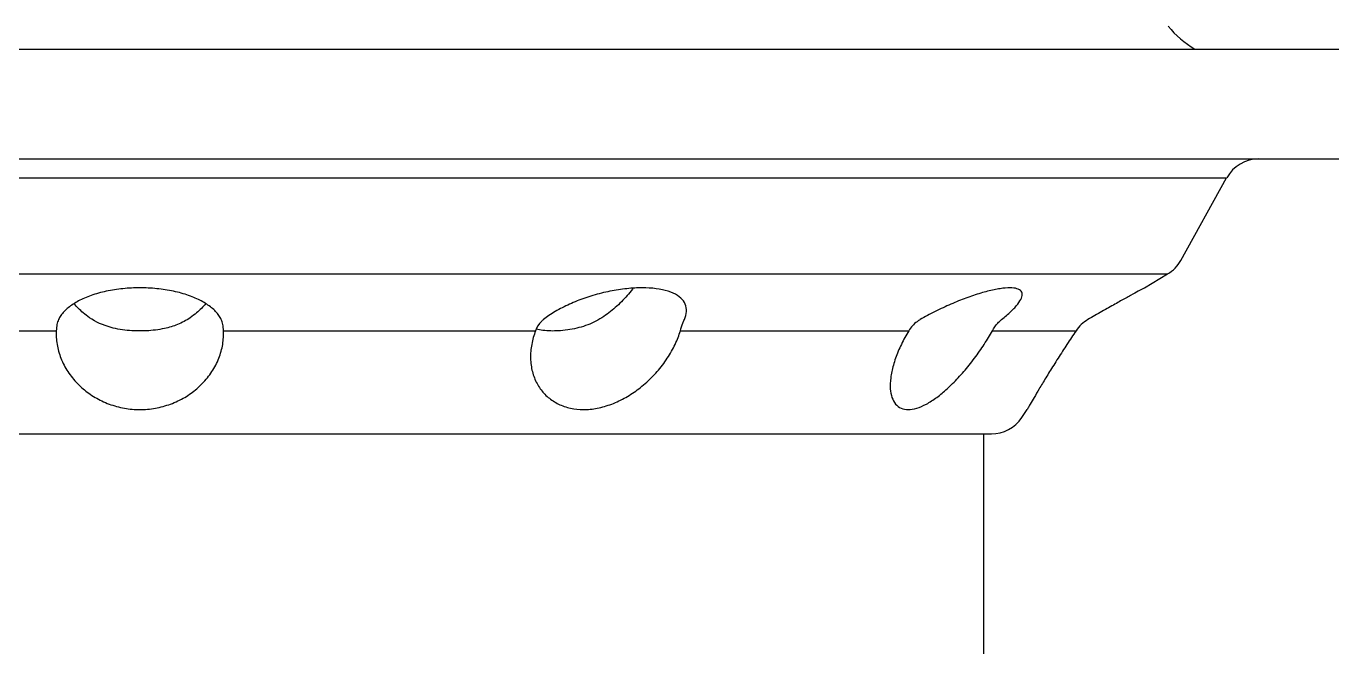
# Model space of a CAD drawing. Header units: millimetres. Extents: x 0 to 13338, y 0 to 11580.
# Drawn here: x 7656.2 to 7727.4, y 4802.8 to 4837 of the extents above; entities that cross this region are included whole.
import ezdxf

# ---------------------------------------------------------------- set-up
doc = ezdxf.new("R2010")
doc.units = ezdxf.units.MM
doc.layers.add('dwgmodels.com', color=250, linetype='Continuous')

# ---------------------------------------------------------------- blocks, each defined once
blk = doc.blocks.new('Public Light 9_side_dwgmodels.com')
at = {"color": 0}
for p, q in [((-589.008, 4124.924), (-441.008, 4124.924)), ((-589.008, 4124.924), (-441.008, 4124.924)), ((-585.305, 4118.924), (-444.711, 4118.924)), ((-585.305, 4118.924), (-444.711, 4118.924)), ((-574.27, 4117.895), (-455.746, 4117.895)), ((-574.27, 4117.895), (-455.746, 4117.895)), ((-458.248, 4113.392), (-455.746, 4117.895)), ((-571.049, 4112.648), (-458.967, 4112.648)), ((-571.049, 4112.648), (-458.967, 4112.648)), ((-460.23, 4111.891), (-458.967, 4112.648)), ((-536.583, 4109.55), (-519.568, 4109.55)), ((-536.583, 4109.55), (-519.568, 4109.55)), ((-510.448, 4109.55), (-493.433, 4109.55)), ((-510.448, 4109.55), (-493.433, 4109.55)), ((-485.535, 4109.55), (-473.08, 4109.55)), ((-485.535, 4109.55), (-473.08, 4109.55)), ((-468.52, 4109.55), (-463.961, 4109.55)), ((-468.52, 4109.55), (-463.961, 4109.55)), ((-466.914, 4104.814), (-466.624, 4105.25)), ((-561.438, 4103.924), (-468.578, 4103.924)), ((-561.438, 4103.924), (-468.578, 4103.924)), ((-469.008, 4103.924), (-469.008, 4091.924))]:
    blk.add_line(p, q, dxfattribs=at)
for centre, radius, start, end in [((-455.004, 4129.266), 5, 218.16678, 240.27045), ((-453.997, 4116.924), 2, 90, 150.94185), ((-459.996, 4114.363), 2, 300.96376, 330.94185), ((-468.578, 4105.924), 2, 270, 326.30993)]:
    blk.add_arc(centre, radius, start, end, dxfattribs=at)
for points, knots in [([(-510.571, 4110.155), (-510.606, 4110.229), (-510.648, 4110.302), (-510.802, 4110.526), (-510.938, 4110.672), (-511.264, 4110.941), (-511.453, 4111.065), (-511.862, 4111.283), (-512.095, 4111.385), (-512.607, 4111.565), (-512.885, 4111.642), (-513.47, 4111.767), (-513.776, 4111.814), (-514.394, 4111.876), (-514.706, 4111.891), (-515.31, 4111.891), (-515.622, 4111.876), (-516.24, 4111.814), (-516.546, 4111.767), (-517.131, 4111.642), (-517.409, 4111.565), (-517.921, 4111.385), (-518.154, 4111.283), (-518.563, 4111.065), (-518.752, 4110.941), (-519.078, 4110.672), (-519.214, 4110.526), (-519.368, 4110.302), (-519.41, 4110.229), (-519.445, 4110.155)], [14.469813, 14.469813, 14.469813, 14.469813, 14.898545, 14.898545, 15.809683, 15.809683, 16.720821, 16.720821, 17.627545, 17.627545, 18.534268, 18.534268, 19.440992, 19.440992, 20.347716, 20.347716, 21.254439, 21.254439, 22.161163, 22.161163, 23.067886, 23.067886, 23.97461, 23.97461, 24.885748, 24.885748, 25.796886, 25.796886, 26.225618, 26.225618, 26.225618, 26.225618]), ([(-510.571, 4110.155), (-510.606, 4110.229), (-510.648, 4110.302), (-510.802, 4110.526), (-510.938, 4110.672), (-511.264, 4110.941), (-511.453, 4111.065), (-511.862, 4111.283), (-512.095, 4111.385), (-512.607, 4111.565), (-512.885, 4111.642), (-513.47, 4111.767), (-513.776, 4111.814), (-514.394, 4111.876), (-514.706, 4111.891), (-515.31, 4111.891), (-515.622, 4111.876), (-516.24, 4111.814), (-516.546, 4111.767), (-517.131, 4111.642), (-517.409, 4111.565), (-517.921, 4111.385), (-518.154, 4111.283), (-518.563, 4111.065), (-518.752, 4110.941), (-519.078, 4110.672), (-519.214, 4110.526), (-519.368, 4110.302), (-519.41, 4110.229), (-519.445, 4110.155)], [14.469813, 14.469813, 14.469813, 14.469813, 14.898545, 14.898545, 15.809683, 15.809683, 16.720821, 16.720821, 17.627545, 17.627545, 18.534268, 18.534268, 19.440992, 19.440992, 20.347716, 20.347716, 21.254439, 21.254439, 22.161163, 22.161163, 23.067886, 23.067886, 23.97461, 23.97461, 24.885748, 24.885748, 25.796886, 25.796886, 26.225618, 26.225618, 26.225618, 26.225618]), ([(-485.317, 4110.155), (-485.284, 4110.229), (-485.258, 4110.302), (-485.198, 4110.526), (-485.189, 4110.672), (-485.234, 4110.941), (-485.288, 4111.065), (-485.447, 4111.283), (-485.557, 4111.385), (-485.837, 4111.565), (-486.008, 4111.642), (-486.4, 4111.767), (-486.622, 4111.814), (-487.101, 4111.876), (-487.357, 4111.891), (-487.881, 4111.891), (-488.164, 4111.876), (-488.757, 4111.814), (-489.065, 4111.767), (-489.685, 4111.642), (-489.997, 4111.565), (-490.602, 4111.385), (-490.895, 4111.283), (-491.445, 4111.065), (-491.718, 4110.941), (-492.237, 4110.672), (-492.483, 4110.526), (-492.81, 4110.302), (-492.909, 4110.229), (-493.003, 4110.155)], [14.469813, 14.469813, 14.469813, 14.469813, 14.898545, 14.898545, 15.809683, 15.809683, 16.720821, 16.720821, 17.627545, 17.627545, 18.534268, 18.534268, 19.440992, 19.440992, 20.347716, 20.347716, 21.254439, 21.254439, 22.161163, 22.161163, 23.067886, 23.067886, 23.97461, 23.97461, 24.885748, 24.885748, 25.796886, 25.796886, 26.225618, 26.225618, 26.225618, 26.225618]), ([(-485.317, 4110.155), (-485.284, 4110.229), (-485.258, 4110.302), (-485.198, 4110.526), (-485.189, 4110.672), (-485.234, 4110.941), (-485.288, 4111.065), (-485.447, 4111.283), (-485.557, 4111.385), (-485.837, 4111.565), (-486.008, 4111.642), (-486.4, 4111.767), (-486.622, 4111.814), (-487.101, 4111.876), (-487.357, 4111.891), (-487.881, 4111.891), (-488.164, 4111.876), (-488.757, 4111.814), (-489.065, 4111.767), (-489.685, 4111.642), (-489.997, 4111.565), (-490.602, 4111.385), (-490.895, 4111.283), (-491.445, 4111.065), (-491.718, 4110.941), (-492.237, 4110.672), (-492.483, 4110.526), (-492.81, 4110.302), (-492.909, 4110.229), (-493.003, 4110.155)], [14.469813, 14.469813, 14.469813, 14.469813, 14.898545, 14.898545, 15.809683, 15.809683, 16.720821, 16.720821, 17.627545, 17.627545, 18.534268, 18.534268, 19.440992, 19.440992, 20.347716, 20.347716, 21.254439, 21.254439, 22.161163, 22.161163, 23.067886, 23.067886, 23.97461, 23.97461, 24.885748, 24.885748, 25.796886, 25.796886, 26.225618, 26.225618, 26.225618, 26.225618]), ([(-488.106, 4111.875), (-488.118, 4111.858), (-488.131, 4111.842), (-488.329, 4111.581), (-488.534, 4111.347), (-488.969, 4110.911), (-489.199, 4110.71), (-489.555, 4110.438), (-489.684, 4110.347), (-489.816, 4110.26)], [1.70545, 1.70545, 1.70545, 1.70545, 1.765373, 1.765373, 2.648059, 2.648059, 3.530746, 3.530746, 3.994297, 3.994297, 3.994297, 3.994297]), ([(-488.106, 4111.875), (-488.118, 4111.858), (-488.131, 4111.842), (-488.329, 4111.581), (-488.534, 4111.347), (-488.969, 4110.911), (-489.199, 4110.71), (-489.555, 4110.438), (-489.684, 4110.347), (-489.816, 4110.26)], [1.70545, 1.70545, 1.70545, 1.70545, 1.765373, 1.765373, 2.648059, 2.648059, 3.530746, 3.530746, 3.994297, 3.994297, 3.994297, 3.994297]), ([(-468.02, 4110.155), (-467.927, 4110.229), (-467.839, 4110.302), (-467.581, 4110.526), (-467.429, 4110.672), (-467.181, 4110.941), (-467.086, 4111.065), (-466.952, 4111.283), (-466.91, 4111.385), (-466.884, 4111.565), (-466.901, 4111.642), (-466.997, 4111.767), (-467.075, 4111.814), (-467.285, 4111.876), (-467.418, 4111.891), (-467.72, 4111.891), (-467.9, 4111.876), (-468.307, 4111.814), (-468.535, 4111.767), (-469.024, 4111.642), (-469.286, 4111.565), (-469.823, 4111.385), (-470.098, 4111.283), (-470.64, 4111.065), (-470.925, 4110.941), (-471.499, 4110.672), (-471.787, 4110.526), (-472.2, 4110.302), (-472.33, 4110.229), (-472.457, 4110.155)], [14.469813, 14.469813, 14.469813, 14.469813, 14.898545, 14.898545, 15.809683, 15.809683, 16.720821, 16.720821, 17.627545, 17.627545, 18.534268, 18.534268, 19.440992, 19.440992, 20.347716, 20.347716, 21.254439, 21.254439, 22.161163, 22.161163, 23.067886, 23.067886, 23.97461, 23.97461, 24.885748, 24.885748, 25.796886, 25.796886, 26.225618, 26.225618, 26.225618, 26.225618]), ([(-468.02, 4110.155), (-467.927, 4110.229), (-467.839, 4110.302), (-467.581, 4110.526), (-467.429, 4110.672), (-467.181, 4110.941), (-467.086, 4111.065), (-466.952, 4111.283), (-466.91, 4111.385), (-466.884, 4111.565), (-466.901, 4111.642), (-466.997, 4111.767), (-467.075, 4111.814), (-467.285, 4111.876), (-467.418, 4111.891), (-467.72, 4111.891), (-467.9, 4111.876), (-468.307, 4111.814), (-468.535, 4111.767), (-469.024, 4111.642), (-469.286, 4111.565), (-469.823, 4111.385), (-470.098, 4111.283), (-470.64, 4111.065), (-470.925, 4110.941), (-471.499, 4110.672), (-471.787, 4110.526), (-472.2, 4110.302), (-472.33, 4110.229), (-472.457, 4110.155)], [14.469813, 14.469813, 14.469813, 14.469813, 14.898545, 14.898545, 15.809683, 15.809683, 16.720821, 16.720821, 17.627545, 17.627545, 18.534268, 18.534268, 19.440992, 19.440992, 20.347716, 20.347716, 21.254439, 21.254439, 22.161163, 22.161163, 23.067886, 23.067886, 23.97461, 23.97461, 24.885748, 24.885748, 25.796886, 25.796886, 26.225618, 26.225618, 26.225618, 26.225618]), ([(-460.23, 4111.891), (-460.23, 4111.891), (-460.257, 4111.876), (-460.371, 4111.814), (-460.457, 4111.767), (-460.685, 4111.642), (-460.826, 4111.565), (-461.151, 4111.385), (-461.334, 4111.283), (-461.724, 4111.065), (-461.944, 4110.941), (-462.418, 4110.672), (-462.673, 4110.526), (-463.06, 4110.302), (-463.186, 4110.229), (-463.312, 4110.155)], [20.347716, 20.347716, 20.347716, 20.347716, 21.254439, 21.254439, 22.161163, 22.161163, 23.067886, 23.067886, 23.97461, 23.97461, 24.885748, 24.885748, 25.796886, 25.796886, 26.225618, 26.225618, 26.225618, 26.225618]), ([(-460.23, 4111.891), (-460.23, 4111.891), (-460.257, 4111.876), (-460.371, 4111.814), (-460.457, 4111.767), (-460.685, 4111.642), (-460.826, 4111.565), (-461.151, 4111.385), (-461.334, 4111.283), (-461.724, 4111.065), (-461.944, 4110.941), (-462.418, 4110.672), (-462.673, 4110.526), (-463.06, 4110.302), (-463.186, 4110.229), (-463.312, 4110.155)], [20.347716, 20.347716, 20.347716, 20.347716, 21.254439, 21.254439, 22.161163, 22.161163, 23.067886, 23.067886, 23.97461, 23.97461, 24.885748, 24.885748, 25.796886, 25.796886, 26.225618, 26.225618, 26.225618, 26.225618]), ([(-517.751, 4110.26), (-517.875, 4110.347), (-517.992, 4110.438), (-518.28, 4110.683), (-518.448, 4110.851), (-518.603, 4111.032)], [9.675314, 9.675314, 9.675314, 9.675314, 10.138865, 10.138865, 10.888889, 10.888889, 10.888889, 10.888889]), ([(-517.751, 4110.26), (-517.875, 4110.347), (-517.992, 4110.438), (-518.28, 4110.683), (-518.448, 4110.851), (-518.603, 4111.032)], [9.675314, 9.675314, 9.675314, 9.675314, 10.138865, 10.138865, 10.888889, 10.888889, 10.888889, 10.888889]), ([(-511.413, 4111.032), (-511.568, 4110.851), (-511.736, 4110.683), (-512.024, 4110.438), (-512.141, 4110.347), (-512.265, 4110.26)], [2.780722, 2.780722, 2.780722, 2.780722, 3.530746, 3.530746, 3.994297, 3.994297, 3.994297, 3.994297]), ([(-511.413, 4111.032), (-511.568, 4110.851), (-511.736, 4110.683), (-512.024, 4110.438), (-512.141, 4110.347), (-512.265, 4110.26)], [2.780722, 2.780722, 2.780722, 2.780722, 3.530746, 3.530746, 3.994297, 3.994297, 3.994297, 3.994297]), ([(-519.445, 4110.155), (-519.481, 4110.081), (-519.509, 4109.992), (-519.55, 4109.788), (-519.562, 4109.674), (-519.568, 4109.55)], [-0.9069538, -0.9069538, -0.9069538, -0.9069538, -0.4485006, -0.4485006, 0, 0, 0, 0]), ([(-519.445, 4110.155), (-519.481, 4110.081), (-519.509, 4109.992), (-519.55, 4109.788), (-519.562, 4109.674), (-519.568, 4109.55)], [-0.9069538, -0.9069538, -0.9069538, -0.9069538, -0.4485006, -0.4485006, 0, 0, 0, 0]), ([(-512.265, 4110.26), (-512.478, 4110.11), (-512.709, 4109.989), (-513.183, 4109.798), (-513.424, 4109.727), (-513.99, 4109.603), (-514.319, 4109.562), (-514.956, 4109.53), (-515.262, 4109.534), (-515.912, 4109.587), (-516.253, 4109.642), (-517.018, 4109.848), (-517.411, 4110.022), (-517.751, 4110.26)], [-5.580479, -5.580479, -5.580479, -5.580479, -4.807847, -4.807847, -4.079936, -4.079936, -3.146395, -3.146395, -2.292395, -2.292395, -1.313179, -1.313179, 0, 0, 0, 0]), ([(-512.265, 4110.26), (-512.478, 4110.11), (-512.709, 4109.989), (-513.183, 4109.798), (-513.424, 4109.727), (-513.99, 4109.603), (-514.319, 4109.562), (-514.956, 4109.53), (-515.262, 4109.534), (-515.912, 4109.587), (-516.253, 4109.642), (-517.018, 4109.848), (-517.411, 4110.022), (-517.751, 4110.26)], [-5.580479, -5.580479, -5.580479, -5.580479, -4.807847, -4.807847, -4.079936, -4.079936, -3.146395, -3.146395, -2.292395, -2.292395, -1.313179, -1.313179, 0, 0, 0, 0]), ([(-510.448, 4109.55), (-510.454, 4109.674), (-510.466, 4109.788), (-510.507, 4109.992), (-510.535, 4110.081), (-510.571, 4110.155)], [-0.9074615, -0.9074615, -0.9074615, -0.9074615, -0.4584899, -0.4584899, 0, 0, 0, 0]), ([(-510.448, 4109.55), (-510.454, 4109.674), (-510.466, 4109.788), (-510.507, 4109.992), (-510.535, 4110.081), (-510.571, 4110.155)], [-0.9074615, -0.9074615, -0.9074615, -0.9074615, -0.4584899, -0.4584899, 0, 0, 0, 0]), ([(-493.003, 4110.155), (-493.046, 4110.121), (-493.088, 4110.085), (-493.258, 4109.91), (-493.361, 4109.744), (-493.433, 4109.55)], [-0.9093199, -0.9093199, -0.9093199, -0.9093199, -0.699633, -0.699633, 0, 0, 0, 0]), ([(-493.003, 4110.155), (-493.046, 4110.121), (-493.088, 4110.085), (-493.258, 4109.91), (-493.361, 4109.744), (-493.433, 4109.55)], [-0.9093199, -0.9093199, -0.9093199, -0.9093199, -0.699633, -0.699633, 0, 0, 0, 0]), ([(-489.816, 4110.26), (-490.093, 4110.078), (-490.393, 4109.938), (-491.024, 4109.719), (-491.353, 4109.643), (-491.855, 4109.57), (-492.031, 4109.553), (-492.34, 4109.537), (-492.475, 4109.534), (-492.752, 4109.541), (-492.893, 4109.55), (-493.158, 4109.581), (-493.282, 4109.602), (-493.402, 4109.629)], [-5.552406, -5.552406, -5.552406, -5.552406, -4.619867, -4.619867, -3.643063, -3.643063, -3.106776, -3.106776, -2.67758, -2.67758, -2.206806, -2.206806, -1.763231, -1.763231, -1.763231, -1.763231]), ([(-489.816, 4110.26), (-490.093, 4110.078), (-490.393, 4109.938), (-491.024, 4109.719), (-491.353, 4109.643), (-491.855, 4109.57), (-492.031, 4109.553), (-492.34, 4109.537), (-492.475, 4109.534), (-492.752, 4109.541), (-492.893, 4109.55), (-493.158, 4109.581), (-493.282, 4109.602), (-493.402, 4109.629)], [-5.552406, -5.552406, -5.552406, -5.552406, -4.619867, -4.619867, -3.643063, -3.643063, -3.106776, -3.106776, -2.67758, -2.67758, -2.206806, -2.206806, -1.763231, -1.763231, -1.763231, -1.763231]), ([(-485.535, 4109.55), (-485.491, 4109.703), (-485.444, 4109.839), (-485.371, 4110.031), (-485.344, 4110.098), (-485.317, 4110.155)], [-4.053467, -4.053467, -4.053467, -4.053467, -3.5042451, -3.5042451, -3.1494421, -3.1494421, -3.1494421, -3.1494421]), ([(-485.535, 4109.55), (-485.491, 4109.703), (-485.444, 4109.839), (-485.371, 4110.031), (-485.344, 4110.098), (-485.317, 4110.155)], [-4.053467, -4.053467, -4.053467, -4.053467, -3.5042451, -3.5042451, -3.1494421, -3.1494421, -3.1494421, -3.1494421]), ([(-472.457, 4110.155), (-472.516, 4110.121), (-472.573, 4110.085), (-472.811, 4109.91), (-472.964, 4109.744), (-473.08, 4109.55)], [-0.9093199, -0.9093199, -0.9093199, -0.9093199, -0.699633, -0.699633, 0, 0, 0, 0]), ([(-472.457, 4110.155), (-472.516, 4110.121), (-472.573, 4110.085), (-472.811, 4109.91), (-472.964, 4109.744), (-473.08, 4109.55)], [-0.9093199, -0.9093199, -0.9093199, -0.9093199, -0.699633, -0.699633, 0, 0, 0, 0]), ([(-468.52, 4109.55), (-468.435, 4109.703), (-468.338, 4109.839), (-468.164, 4110.031), (-468.093, 4110.098), (-468.02, 4110.155)], [-4.053467, -4.053467, -4.053467, -4.053467, -3.5042451, -3.5042451, -3.1494421, -3.1494421, -3.1494421, -3.1494421]), ([(-468.52, 4109.55), (-468.435, 4109.703), (-468.338, 4109.839), (-468.164, 4110.031), (-468.093, 4110.098), (-468.02, 4110.155)], [-4.053467, -4.053467, -4.053467, -4.053467, -3.5042451, -3.5042451, -3.1494421, -3.1494421, -3.1494421, -3.1494421]), ([(-463.312, 4110.155), (-463.441, 4110.081), (-463.563, 4109.992), (-463.782, 4109.788), (-463.878, 4109.674), (-463.961, 4109.55)], [-0.9069538, -0.9069538, -0.9069538, -0.9069538, -0.4485006, -0.4485006, 0, 0, 0, 0]), ([(-463.312, 4110.155), (-463.441, 4110.081), (-463.563, 4109.992), (-463.782, 4109.788), (-463.878, 4109.674), (-463.961, 4109.55)], [-0.9069538, -0.9069538, -0.9069538, -0.9069538, -0.4485006, -0.4485006, 0, 0, 0, 0]), ([(-519.568, 4109.55), (-519.574, 4109.426), (-519.573, 4109.302), (-519.551, 4108.936), (-519.51, 4108.682), (-519.369, 4108.174), (-519.27, 4107.921), (-519.018, 4107.433), (-518.864, 4107.198), (-518.514, 4106.762), (-518.318, 4106.561), (-517.913, 4106.215), (-517.693, 4106.056), (-517.214, 4105.773), (-516.956, 4105.65), (-516.416, 4105.45), (-516.135, 4105.374), (-515.569, 4105.274), (-515.284, 4105.25), (-514.732, 4105.25), (-514.447, 4105.274), (-513.881, 4105.374), (-513.6, 4105.45), (-513.06, 4105.65), (-512.802, 4105.773), (-512.323, 4106.056), (-512.103, 4106.215), (-511.698, 4106.561), (-511.502, 4106.762), (-511.152, 4107.198), (-510.998, 4107.433), (-510.746, 4107.921), (-510.647, 4108.174), (-510.506, 4108.682), (-510.465, 4108.936), (-510.451, 4109.181), (-510.443, 4109.302), (-510.442, 4109.426), (-510.448, 4109.55)], [-14.134817, -14.134817, -14.134817, -14.134817, -13.697975, -13.697975, -12.813723, -12.813723, -11.929471, -11.929471, -11.045219, -11.045219, -10.160967, -10.160967, -9.332972, -9.332972, -8.504977, -8.504977, -7.676982, -7.676982, -6.848987, -6.848987, -6.020992, -6.020992, -5.192997, -5.192997, -4.365002, -4.365002, -3.537007, -3.537007, -2.652756, -2.652756, -1.768504, -1.768504, -0.884252, -0.884252, 0, 0, 0, 0.436843, 0.436843, 0.436843, 0.436843]), ([(-519.568, 4109.55), (-519.574, 4109.426), (-519.573, 4109.302), (-519.551, 4108.936), (-519.51, 4108.682), (-519.369, 4108.174), (-519.27, 4107.921), (-519.018, 4107.433), (-518.864, 4107.198), (-518.514, 4106.762), (-518.318, 4106.561), (-517.913, 4106.215), (-517.693, 4106.056), (-517.214, 4105.773), (-516.956, 4105.65), (-516.416, 4105.45), (-516.135, 4105.374), (-515.569, 4105.274), (-515.284, 4105.25), (-514.732, 4105.25), (-514.447, 4105.274), (-513.881, 4105.374), (-513.6, 4105.45), (-513.06, 4105.65), (-512.802, 4105.773), (-512.323, 4106.056), (-512.103, 4106.215), (-511.698, 4106.561), (-511.502, 4106.762), (-511.152, 4107.198), (-510.998, 4107.433), (-510.746, 4107.921), (-510.647, 4108.174), (-510.506, 4108.682), (-510.465, 4108.936), (-510.451, 4109.181), (-510.443, 4109.302), (-510.442, 4109.426), (-510.448, 4109.55)], [-14.134817, -14.134817, -14.134817, -14.134817, -13.697975, -13.697975, -12.813723, -12.813723, -11.929471, -11.929471, -11.045219, -11.045219, -10.160967, -10.160967, -9.332972, -9.332972, -8.504977, -8.504977, -7.676982, -7.676982, -6.848987, -6.848987, -6.020992, -6.020992, -5.192997, -5.192997, -4.365002, -4.365002, -3.537007, -3.537007, -2.652756, -2.652756, -1.768504, -1.768504, -0.884252, -0.884252, 0, 0, 0, 0.436843, 0.436843, 0.436843, 0.436843]), ([(-493.433, 4109.55), (-493.48, 4109.426), (-493.52, 4109.302), (-493.623, 4108.936), (-493.671, 4108.682), (-493.713, 4108.174), (-493.707, 4107.921), (-493.642, 4107.433), (-493.581, 4107.198), (-493.411, 4106.762), (-493.301, 4106.561), (-493.053, 4106.215), (-492.909, 4106.056), (-492.577, 4105.773), (-492.389, 4105.65), (-491.979, 4105.45), (-491.757, 4105.374), (-491.295, 4105.274), (-491.055, 4105.25), (-490.577, 4105.25), (-490.323, 4105.274), (-489.805, 4105.374), (-489.539, 4105.45), (-489.015, 4105.65), (-488.756, 4105.773), (-488.259, 4106.056), (-488.022, 4106.215), (-487.568, 4106.561), (-487.337, 4106.762), (-486.902, 4107.198), (-486.696, 4107.433), (-486.325, 4107.921), (-486.159, 4108.174), (-485.874, 4108.682), (-485.755, 4108.936), (-485.661, 4109.181), (-485.614, 4109.302), (-485.572, 4109.426), (-485.535, 4109.55)], [-14.134817, -14.134817, -14.134817, -14.134817, -13.697975, -13.697975, -12.813723, -12.813723, -11.929471, -11.929471, -11.045219, -11.045219, -10.160967, -10.160967, -9.332972, -9.332972, -8.504977, -8.504977, -7.676982, -7.676982, -6.848987, -6.848987, -6.020992, -6.020992, -5.192997, -5.192997, -4.365002, -4.365002, -3.537007, -3.537007, -2.652756, -2.652756, -1.768504, -1.768504, -0.884252, -0.884252, 0, 0, 0, 0.436843, 0.436843, 0.436843, 0.436843]), ([(-493.433, 4109.55), (-493.48, 4109.426), (-493.52, 4109.302), (-493.623, 4108.936), (-493.671, 4108.682), (-493.713, 4108.174), (-493.707, 4107.921), (-493.642, 4107.433), (-493.581, 4107.198), (-493.411, 4106.762), (-493.301, 4106.561), (-493.053, 4106.215), (-492.909, 4106.056), (-492.577, 4105.773), (-492.389, 4105.65), (-491.979, 4105.45), (-491.757, 4105.374), (-491.295, 4105.274), (-491.055, 4105.25), (-490.577, 4105.25), (-490.323, 4105.274), (-489.805, 4105.374), (-489.539, 4105.45), (-489.015, 4105.65), (-488.756, 4105.773), (-488.259, 4106.056), (-488.022, 4106.215), (-487.568, 4106.561), (-487.337, 4106.762), (-486.902, 4107.198), (-486.696, 4107.433), (-486.325, 4107.921), (-486.159, 4108.174), (-485.874, 4108.682), (-485.755, 4108.936), (-485.661, 4109.181), (-485.614, 4109.302), (-485.572, 4109.426), (-485.535, 4109.55)], [-14.134817, -14.134817, -14.134817, -14.134817, -13.697975, -13.697975, -12.813723, -12.813723, -11.929471, -11.929471, -11.045219, -11.045219, -10.160967, -10.160967, -9.332972, -9.332972, -8.504977, -8.504977, -7.676982, -7.676982, -6.848987, -6.848987, -6.020992, -6.020992, -5.192997, -5.192997, -4.365002, -4.365002, -3.537007, -3.537007, -2.652756, -2.652756, -1.768504, -1.768504, -0.884252, -0.884252, 0, 0, 0, 0.436843, 0.436843, 0.436843, 0.436843]), ([(-473.08, 4109.55), (-473.155, 4109.426), (-473.226, 4109.302), (-473.426, 4108.936), (-473.549, 4108.682), (-473.762, 4108.174), (-473.852, 4107.921), (-473.99, 4107.433), (-474.039, 4107.198), (-474.094, 4106.762), (-474.1, 4106.561), (-474.076, 4106.215), (-474.047, 4106.056), (-473.95, 4105.773), (-473.882, 4105.65), (-473.712, 4105.45), (-473.609, 4105.374), (-473.375, 4105.274), (-473.244, 4105.25), (-472.968, 4105.25), (-472.814, 4105.274), (-472.482, 4105.374), (-472.304, 4105.45), (-471.935, 4105.65), (-471.744, 4105.773), (-471.362, 4106.056), (-471.171, 4106.215), (-470.791, 4106.561), (-470.588, 4106.762), (-470.183, 4107.198), (-469.981, 4107.433), (-469.59, 4107.921), (-469.401, 4108.174), (-469.048, 4108.682), (-468.883, 4108.936), (-468.734, 4109.181), (-468.661, 4109.302), (-468.589, 4109.426), (-468.52, 4109.55)], [-14.134817, -14.134817, -14.134817, -14.134817, -13.697975, -13.697975, -12.813723, -12.813723, -11.929471, -11.929471, -11.045219, -11.045219, -10.160967, -10.160967, -9.332972, -9.332972, -8.504977, -8.504977, -7.676982, -7.676982, -6.848987, -6.848987, -6.020992, -6.020992, -5.192997, -5.192997, -4.365002, -4.365002, -3.537007, -3.537007, -2.652756, -2.652756, -1.768504, -1.768504, -0.884252, -0.884252, 0, 0, 0, 0.436843, 0.436843, 0.436843, 0.436843]), ([(-473.08, 4109.55), (-473.155, 4109.426), (-473.226, 4109.302), (-473.426, 4108.936), (-473.549, 4108.682), (-473.762, 4108.174), (-473.852, 4107.921), (-473.99, 4107.433), (-474.039, 4107.198), (-474.094, 4106.762), (-474.1, 4106.561), (-474.076, 4106.215), (-474.047, 4106.056), (-473.95, 4105.773), (-473.882, 4105.65), (-473.712, 4105.45), (-473.609, 4105.374), (-473.375, 4105.274), (-473.244, 4105.25), (-472.968, 4105.25), (-472.814, 4105.274), (-472.482, 4105.374), (-472.304, 4105.45), (-471.935, 4105.65), (-471.744, 4105.773), (-471.362, 4106.056), (-471.171, 4106.215), (-470.791, 4106.561), (-470.588, 4106.762), (-470.183, 4107.198), (-469.981, 4107.433), (-469.59, 4107.921), (-469.401, 4108.174), (-469.048, 4108.682), (-468.883, 4108.936), (-468.734, 4109.181), (-468.661, 4109.302), (-468.589, 4109.426), (-468.52, 4109.55)], [-14.134817, -14.134817, -14.134817, -14.134817, -13.697975, -13.697975, -12.813723, -12.813723, -11.929471, -11.929471, -11.045219, -11.045219, -10.160967, -10.160967, -9.332972, -9.332972, -8.504977, -8.504977, -7.676982, -7.676982, -6.848987, -6.848987, -6.020992, -6.020992, -5.192997, -5.192997, -4.365002, -4.365002, -3.537007, -3.537007, -2.652756, -2.652756, -1.768504, -1.768504, -0.884252, -0.884252, 0, 0, 0, 0.436843, 0.436843, 0.436843, 0.436843]), ([(-463.961, 4109.55), (-464.044, 4109.426), (-464.127, 4109.302), (-464.37, 4108.936), (-464.536, 4108.682), (-464.864, 4108.174), (-465.025, 4107.921), (-465.33, 4107.433), (-465.475, 4107.198), (-465.74, 4106.762), (-465.861, 4106.561), (-466.066, 4106.215), (-466.16, 4106.056), (-466.324, 4105.773), (-466.396, 4105.65), (-466.51, 4105.45), (-466.554, 4105.374), (-466.611, 4105.274), (-466.624, 4105.25), (-466.624, 4105.25)], [-14.134817, -14.134817, -14.134817, -14.134817, -13.697975, -13.697975, -12.813723, -12.813723, -11.929471, -11.929471, -11.045219, -11.045219, -10.160967, -10.160967, -9.332972, -9.332972, -8.504977, -8.504977, -7.676982, -7.676982, -6.848987, -6.848987, -6.848987, -6.848987]), ([(-463.961, 4109.55), (-464.044, 4109.426), (-464.127, 4109.302), (-464.37, 4108.936), (-464.536, 4108.682), (-464.864, 4108.174), (-465.025, 4107.921), (-465.33, 4107.433), (-465.475, 4107.198), (-465.74, 4106.762), (-465.861, 4106.561), (-466.066, 4106.215), (-466.16, 4106.056), (-466.324, 4105.773), (-466.396, 4105.65), (-466.51, 4105.45), (-466.554, 4105.374), (-466.611, 4105.274), (-466.624, 4105.25), (-466.624, 4105.25)], [-14.134817, -14.134817, -14.134817, -14.134817, -13.697975, -13.697975, -12.813723, -12.813723, -11.929471, -11.929471, -11.045219, -11.045219, -10.160967, -10.160967, -9.332972, -9.332972, -8.504977, -8.504977, -7.676982, -7.676982, -6.848987, -6.848987, -6.848987, -6.848987])]:
    blk.add_open_spline(points, degree=3, knots=knots, dxfattribs=at)

msp = doc.modelspace()

# ---------------------------------------------------------------- block references
at = {"layer": 'dwgmodels.com'}
msp.add_blockref('Public Light 9_side_dwgmodels.com', (8177.376, 710.797), dxfattribs=at)

doc.saveas('drawing.dxf')
